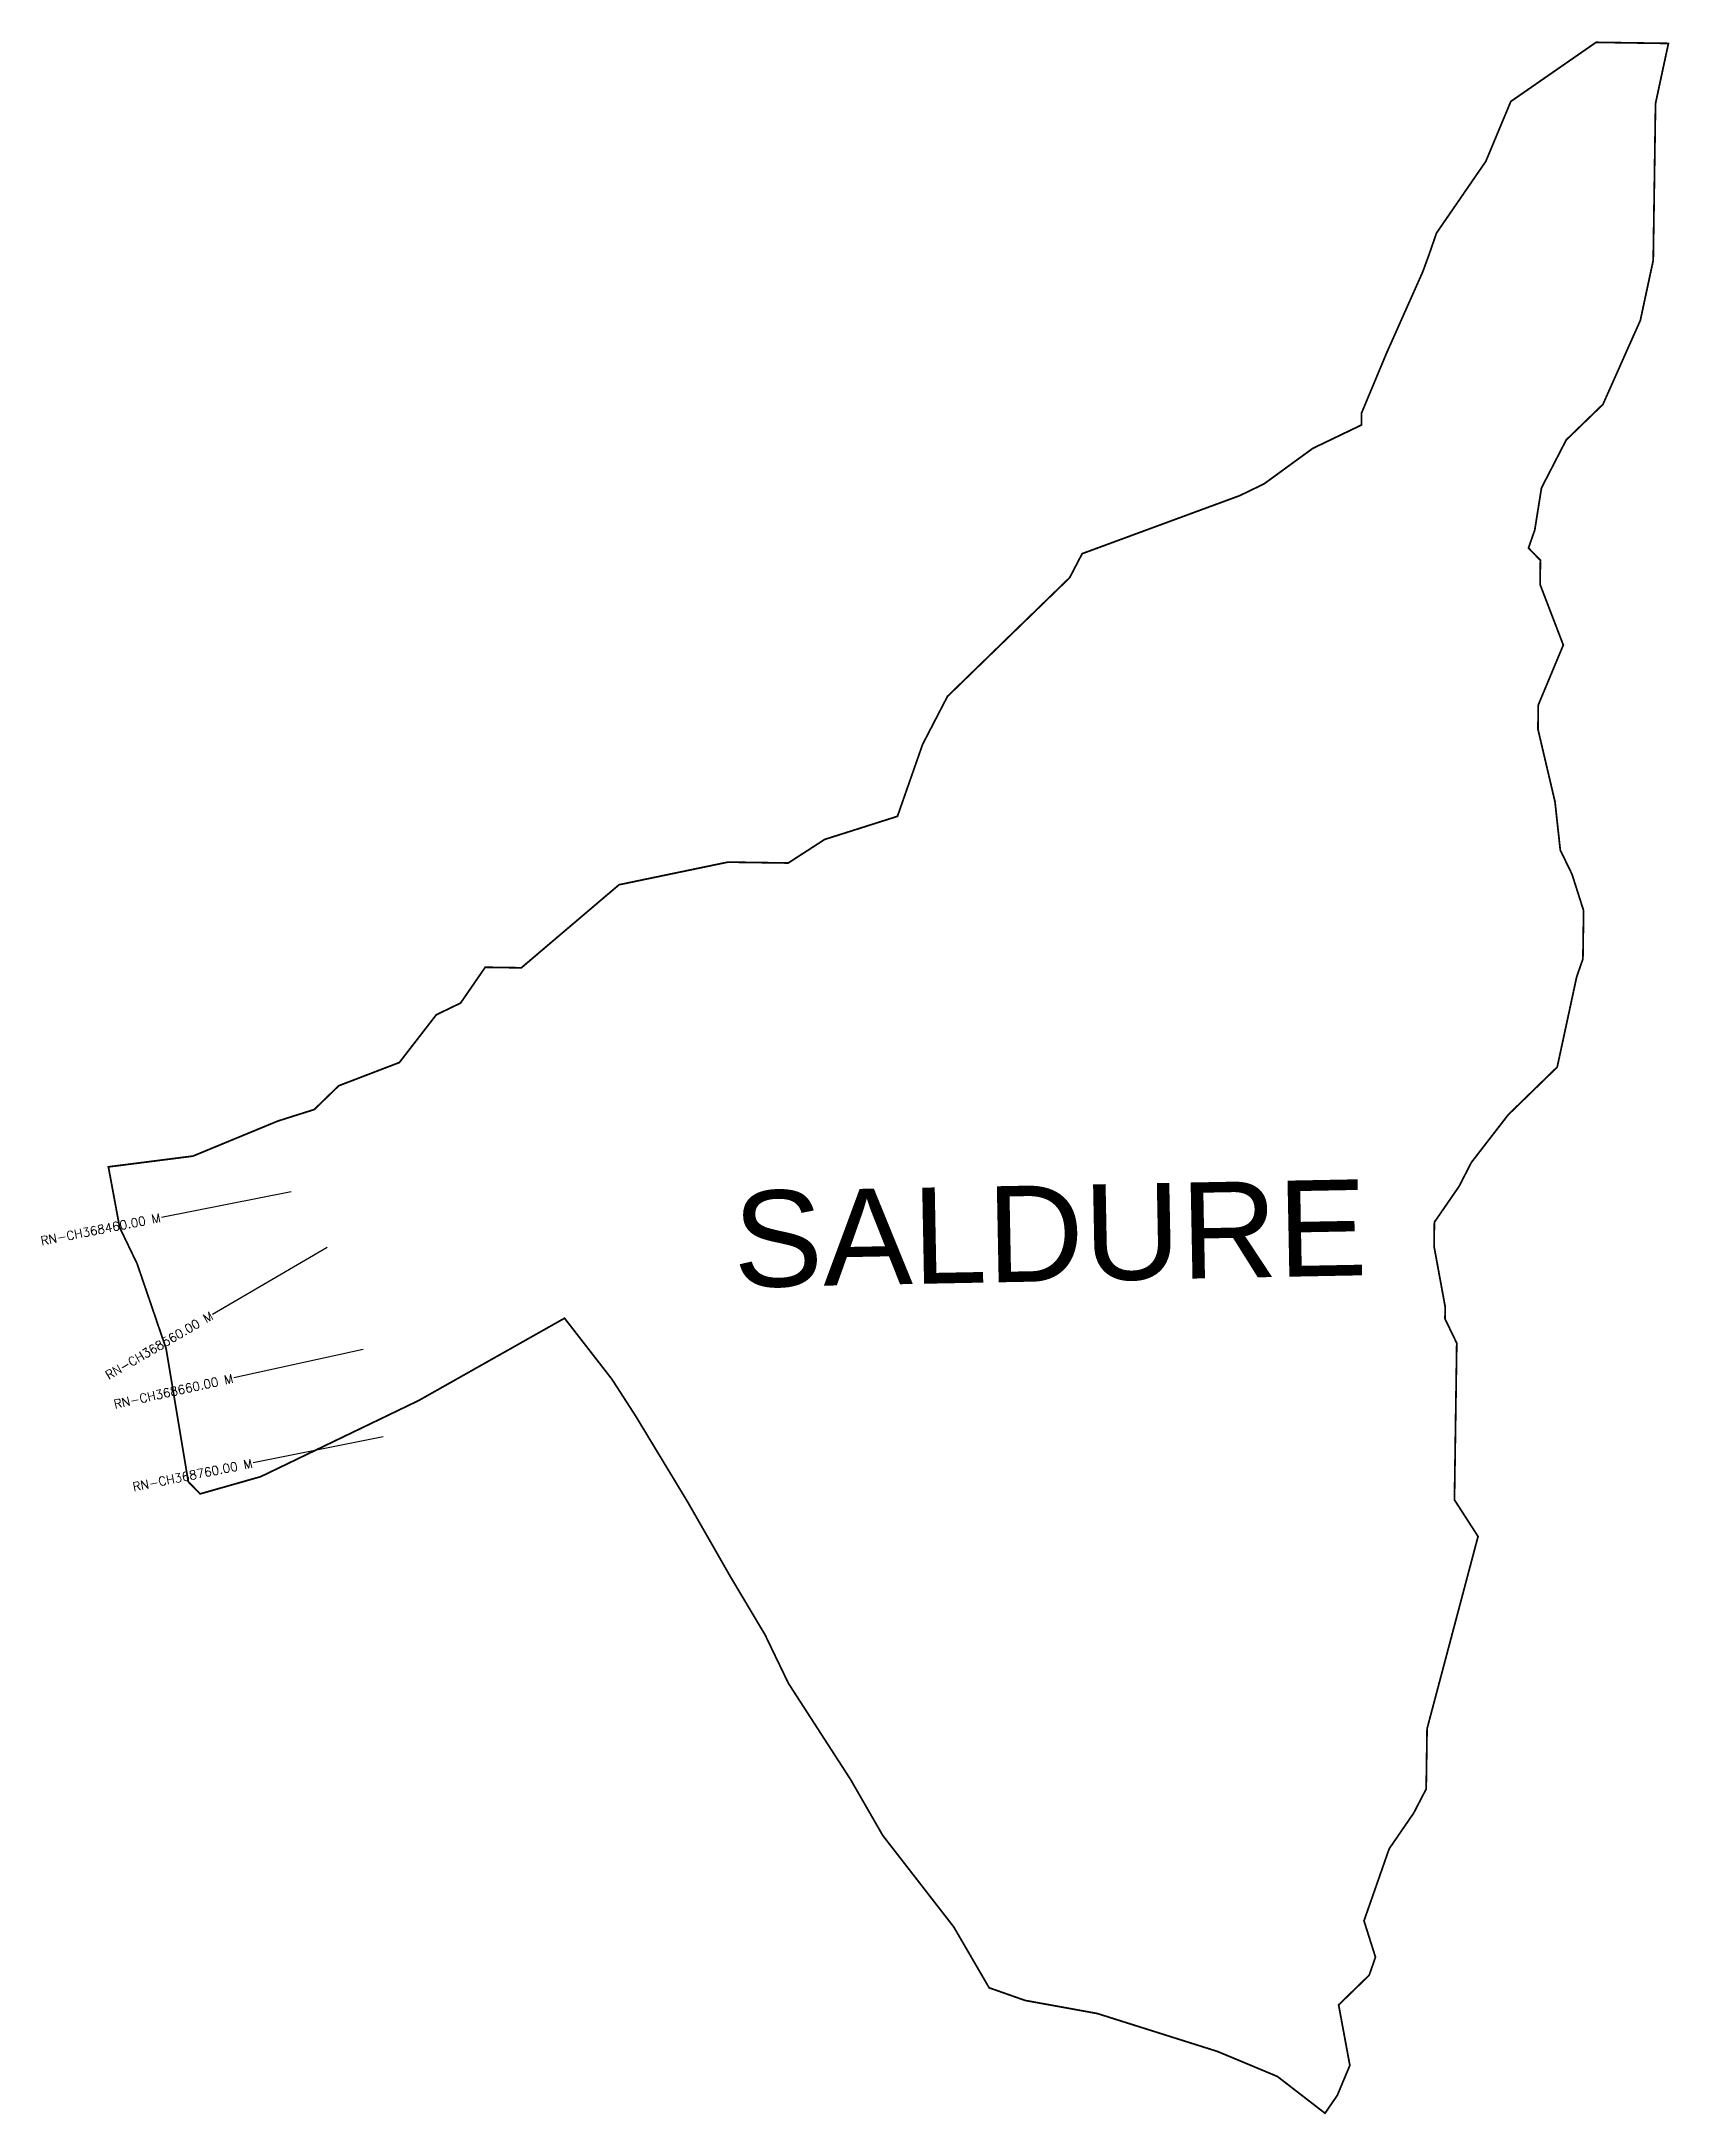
# Model space of a CAD drawing. Header units: metres. Extents: x 299261 to 301104, y 1967019 to 1969366.
import ezdxf
from ezdxf.enums import TextEntityAlignment as Align

# ---------------------------------------------------------------- set-up
doc = ezdxf.new("R2010")
doc.units = ezdxf.units.M
doc.header["$MEASUREMENT"] = 0
for name, color, linetype in [('CS', 134, 'Continuous'), ('CSMark', 6, 'Continuous'), ('VILLAGE NAME', 250, 'Continuous')]:
    doc.layers.add(name, color=color, linetype=linetype)
doc.styles.get("Standard").update_dxf_attribs({"font": 'simplex.shx'})

msp = doc.modelspace()

# ---------------------------------------------------------------- linework, layer by layer
at = {"color": 6, "const_width": 2, "flags": 128}
msp.add_lwpolyline([(299336.5, 1968091.8), (299432.2, 1968104), (299528.4, 1968143.7), (299569.5, 1968156.7), (299597.2, 1968183.6), (299665.8, 1968209.9), (299707.6, 1968263.9), (299735.1, 1968277.2), (299763, 1968317.7), (299803.9, 1968317.1), (299914.5, 1968411.1), (300037.7, 1968436.7), (300106, 1968435.7), (300147.3, 1968462.4), (300229.6, 1968488.5), (300258.1, 1968570), (300286.2, 1968624.2), (300355.4, 1968691.5), (300424.6, 1968758.7), (300438.7, 1968785.8), (300617.1, 1968851.5), (300644.6, 1968864.8), (300699.8, 1968905), (300754.8, 1968931.4), (300755, 1968945.1), (300783.3, 1969012.9), (300816.3, 1969087), (300824.1, 1969104.5), (300831.6, 1969125), (300839.8, 1969148.7), (300895.6, 1969229.8), (300923.9, 1969297.6), (301020.4, 1969364.5), (301102.3, 1969363.3), (301087.7, 1969295.3), (301085.1, 1969117.8), (301070.5, 1969049.8), (301028.2, 1968954.8), (300986.6, 1968914.5), (300958.6, 1968860.2), (300951, 1968812.6), (300943.9, 1968792.2), (300957.4, 1968778.3), (300957, 1968751), (300983.3, 1968682.4), (300955, 1968614.6), (300954.6, 1968587.2), (300973.9, 1968505), (300979.9, 1968450.3), (300993.2, 1968422.9), (301006.3, 1968381.7), (301005.5, 1968327.1), (300998.4, 1968306.7), (300976.4, 1968204.7), (300921, 1968150.8), (300879.3, 1968096.9), (300865.3, 1968069.7), (300837.4, 1968029.2), (300837, 1968001.9), (300849.6, 1967933.4), (300849.4, 1967919.8), (300862.7, 1967892.3), (300860.1, 1967714.9), (300886.8, 1967673.5), (300829.1, 1967455.9), (300828.1, 1967387.7), (300815.6, 1967363.6), (300814, 1967360.5), (300786.2, 1967320), (300757.7, 1967238.5), (300770.7, 1967197.4), (300763.6, 1967177), (300729, 1967143.3), (300741.7, 1967074.9), (300727.5, 1967041), (300713.6, 1967020.7), (300659.6, 1967062.4), (300591.7, 1967090.7), (300455.8, 1967133.6), (300374.1, 1967148.4), (300333.4, 1967162.7), (300293.4, 1967231.5), (300213, 1967335.1), (300176.7, 1967398.2), (300106.2, 1967507.3), (300079.7, 1967562.3), (300040.6, 1967627.9), (299992.2, 1967712.5), (299933.1, 1967810.1), (299906.4, 1967851.5), (299852.8, 1967920.5), (299687.6, 1967827.3), (299508.9, 1967741.2), (299440.3, 1967721.7), (299426.9, 1967735.5), (299401.8, 1967886.1), (299369, 1967982.1), (299349.2, 1968023.3), (299336.5, 1968091.8)], dxfattribs=at)
at = {"layer": 'CS'}
for p, q in [((299543.5, 1968063.7), (299396.4, 1968034.6)), ((299584, 1968000.4), (299454.4, 1967924.9)), ((299625, 1967885.2), (299478.6, 1967852.9)), ((299647.4, 1967786.2), (299500.3, 1967756.8))]:
    msp.add_line(p, q, dxfattribs=at)

# ---------------------------------------------------------------- texts
at = {"layer": 'CSMark'}
for s, rotation, p in [('RN-CH368460.00 M', 11.1722, (299395.4, 1968034.5)), ('RN-CH368560.00 M', 30.2181, (299453.6, 1967924.4)), ('RN-CH368660.00 M', 12.4577, (299477.6, 1967852.7)), ('RN-CH368760.00 M', 11.3168, (299499.4, 1967756.6))]:
    msp.add_text(s, height=10, rotation=rotation, dxfattribs=at).set_placement(p, align=Align.MIDDLE_RIGHT)
at = {"layer": 'VILLAGE NAME', "insert": (300042.6, 1968064.1), "char_height": 108.748, "attachment_point": 1, "rotation": 1.1028}
msp.add_mtext_dynamic_manual_height_columns('{\\fArial|b0|i0|c0|p34;SALDURE}', width=1571.314, gutter_width=543.7, heights=[0], dxfattribs=at)

doc.saveas('drawing.dxf')
